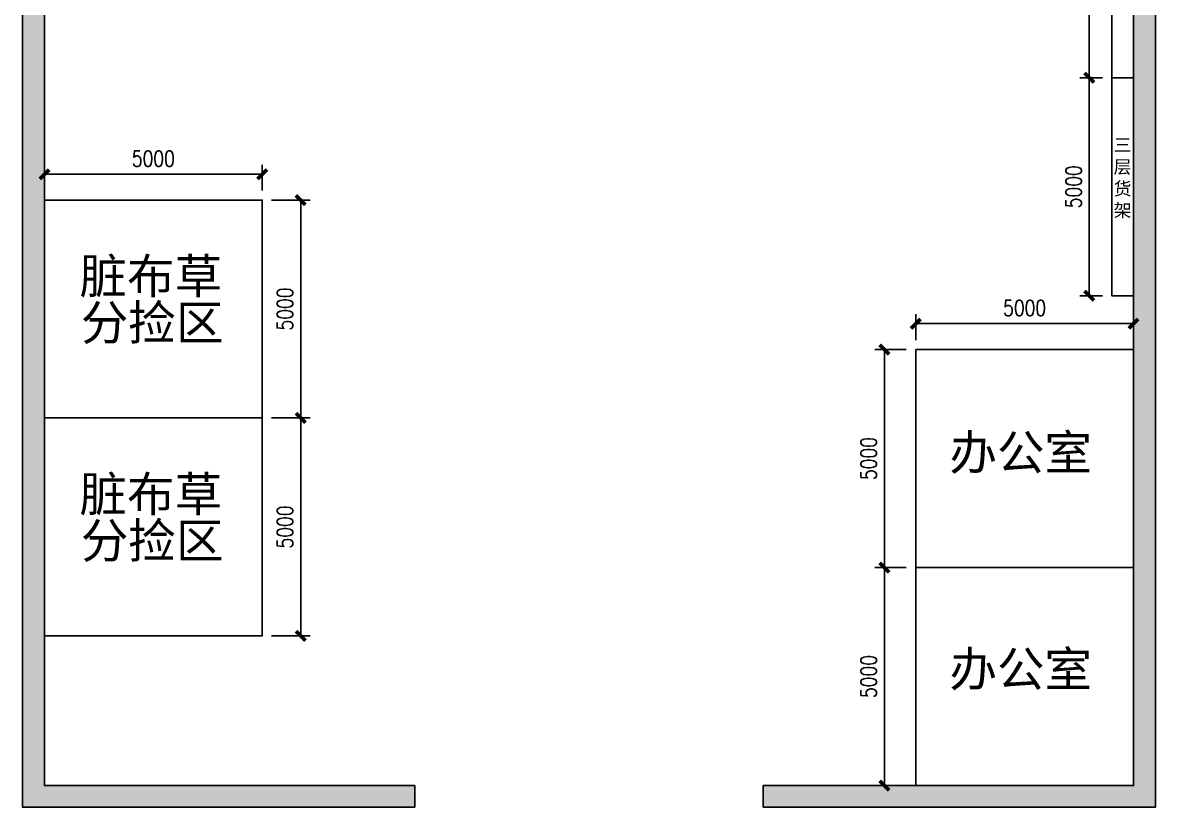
# Model space of a CAD drawing. Header units: millimetres. Extents: x 28866 to 196092, y 16567 to 68963.
# Drawn here: x 69040 to 95040, y 16567 to 34566 of the extents above; entities that cross this region are included whole.
import ezdxf

# ---------------------------------------------------------------- set-up
doc = ezdxf.new("R2010")
doc.units = ezdxf.units.MM
for name, color, linetype in [('font_blue', 142, 'Continuous'), ('font_grey', 254, 'Continuous'), ('green', 122, 'Continuous'), ('wall', 250, 'Continuous')]:
    doc.layers.add(name, color=color, linetype=linetype)
doc.styles.add('ROMANS', font='ROMANS.shx', dxfattribs={"width": 0.8, "bigfont": 'hhztxt.shx'})
doc.styles.get("Standard").update_dxf_attribs({"font": 'arial.ttf', "height": 200})
doc.dimstyles.new('dim1-150', dxfattribs={"dimscale": 180, "dimtxt": 2, "dimasz": 1.2, "dimexe": 1.2, "dimexo": 1.2, "dimgap": 1, "dimtad": 1, "dimdec": 0, "dimdsep": 46, "dimtxsty": 'ROMANS', "dimblk": 'ARCHTICK', "dimcen": 0, "dimadec": 0, "dimazin": 0, "dimtfac": 0.71, "dimtdec": 0, "dimtix": 1, "dimtmove": 0, "dimatfit": 3, "dimldrblk": 'ARCHTICK', "dimfxl": 0, "dimtolj": 1, "dimtzin": 0, "dimarcsym": 0})

# ---------------------------------------------------------------- blocks, each defined once
blk = doc.blocks.new('_ArchTick')
at = {"color": 0, "linetype": 'ByBlock', "const_width": 0.4}
blk.add_lwpolyline([(-0.5, -0.5), (0.5, 0.5)], dxfattribs=at)
blk = doc.blocks.new('*D77')
at = {"layer": 'Defpoints', "color": 0, "transparency": 16777216}
for p in [(94040, 38302), (93524, 33302), (94040, 33302)]:
    blk.add_point(p, dxfattribs=at)
at = {"layer": 'font_grey', "color": 0, "lineweight": -2, "transparency": 16777216}
for p, q in [((93824, 38302), (93308, 38302)), ((93524, 38302), (93524, 33302)), ((93824, 33302), (93308, 33302))]:
    blk.add_line(p, q, dxfattribs=at)
at = {"layer": 'font_grey', "color": 0, "lineweight": -2, "transparency": 16777216, "xscale": 216, "yscale": 216, "zscale": 216}
for p, rotation in [((93524, 38302), 90), ((93524, 33302), 270)]:
    blk.add_blockref('_ArchTick', p, dxfattribs=dict(at, rotation=rotation))
at = {"layer": 'font_grey', "color": 0, "transparency": 16777216, "insert": (93164, 35802), "char_height": 360, "attachment_point": 5, "rotation": 90, "style": 'ROMANS'}
blk.add_mtext('\\A1;5000', dxfattribs=at)
blk = doc.blocks.new('*D78')
at = {"layer": 'Defpoints', "color": 0, "transparency": 16777216}
for p in [(93524, 33302), (94040, 33302), (94040, 28302)]:
    blk.add_point(p, dxfattribs=at)
at = {"layer": 'font_grey', "color": 0, "lineweight": -2, "transparency": 16777216}
for p, q in [((93824, 33302), (93308, 33302)), ((93524, 28302), (93524, 33302)), ((93824, 28302), (93308, 28302))]:
    blk.add_line(p, q, dxfattribs=at)
at = {"layer": 'font_grey', "color": 0, "lineweight": -2, "transparency": 16777216, "xscale": 216, "yscale": 216, "zscale": 216}
for p, rotation in [((93524, 33302), 90), ((93524, 28302), 270)]:
    blk.add_blockref('_ArchTick', p, dxfattribs=dict(at, rotation=rotation))
at = {"layer": 'font_grey', "color": 0, "transparency": 16777216, "insert": (93164, 30802), "char_height": 360, "attachment_point": 5, "rotation": 90, "style": 'ROMANS'}
blk.add_mtext('\\A1;5000', dxfattribs=at)
blk = doc.blocks.new('*D79')
at = {"layer": 'Defpoints', "color": 0, "transparency": 16777216}
for p in [(74540, 31088), (69540, 30498), (74540, 30498)]:
    blk.add_point(p, dxfattribs=at)
at = {"layer": 'font_grey', "color": 0, "lineweight": -2, "transparency": 16777216}
for p, q in [((69540, 30714), (69540, 31304)), ((74540, 30714), (74540, 31304)), ((69540, 31088), (74540, 31088))]:
    blk.add_line(p, q, dxfattribs=at)
at = {"layer": 'font_grey', "color": 0, "lineweight": -2, "transparency": 16777216, "xscale": 216, "yscale": 216, "zscale": 216, "rotation": 180}
blk.add_blockref('_ArchTick', (69540, 31088), dxfattribs=at)
at = {"layer": 'font_grey', "color": 0, "lineweight": -2, "transparency": 16777216, "xscale": 216, "yscale": 216, "zscale": 216}
blk.add_blockref('_ArchTick', (74540, 31088), dxfattribs=at)
at = {"layer": 'font_grey', "color": 0, "transparency": 16777216, "insert": (72040, 31448), "char_height": 360, "attachment_point": 5, "style": 'ROMANS'}
blk.add_mtext('\\A1;5000', dxfattribs=at)
blk = doc.blocks.new('*D80')
at = {"layer": 'Defpoints', "color": 0, "transparency": 16777216}
for p in [(74540, 30498), (74540, 25498), (75422, 25498)]:
    blk.add_point(p, dxfattribs=at)
at = {"layer": 'font_grey', "color": 0, "lineweight": -2, "transparency": 16777216}
for p, q in [((74756, 30498), (75638, 30498)), ((75422, 30498), (75422, 25498)), ((74756, 25498), (75638, 25498))]:
    blk.add_line(p, q, dxfattribs=at)
at = {"layer": 'font_grey', "color": 0, "lineweight": -2, "transparency": 16777216, "xscale": 216, "yscale": 216, "zscale": 216}
for p, rotation in [((75422, 30498), 90), ((75422, 25498), 270)]:
    blk.add_blockref('_ArchTick', p, dxfattribs=dict(at, rotation=rotation))
at = {"layer": 'font_grey', "color": 0, "transparency": 16777216, "insert": (75062, 27998), "char_height": 360, "attachment_point": 5, "rotation": 90, "style": 'ROMANS'}
blk.add_mtext('\\A1;5000', dxfattribs=at)
blk = doc.blocks.new('*D81')
at = {"layer": 'Defpoints', "color": 0, "transparency": 16777216}
for p in [(74540, 25498), (75422, 25498), (74540, 20498)]:
    blk.add_point(p, dxfattribs=at)
at = {"layer": 'font_grey', "color": 0, "lineweight": -2, "transparency": 16777216}
for p, q in [((74756, 25498), (75638, 25498)), ((75422, 20498), (75422, 25498)), ((74756, 20498), (75638, 20498))]:
    blk.add_line(p, q, dxfattribs=at)
at = {"layer": 'font_grey', "color": 0, "lineweight": -2, "transparency": 16777216, "xscale": 216, "yscale": 216, "zscale": 216}
for p, rotation in [((75422, 25498), 90), ((75422, 20498), 270)]:
    blk.add_blockref('_ArchTick', p, dxfattribs=dict(at, rotation=rotation))
at = {"layer": 'font_grey', "color": 0, "transparency": 16777216, "insert": (75062, 22998), "char_height": 360, "attachment_point": 5, "rotation": 90, "style": 'ROMANS'}
blk.add_mtext('\\A1;5000', dxfattribs=at)
blk = doc.blocks.new('*D83')
at = {"layer": 'Defpoints', "color": 0, "transparency": 16777216}
for p in [(89540, 27662), (89540, 27067), (94540, 27067)]:
    blk.add_point(p, dxfattribs=at)
at = {"layer": 'font_grey', "color": 0, "lineweight": -2, "transparency": 16777216}
for p, q in [((89540, 27283), (89540, 27878)), ((94540, 27283), (94540, 27878)), ((94540, 27662), (89540, 27662))]:
    blk.add_line(p, q, dxfattribs=at)
at = {"layer": 'font_grey', "color": 0, "lineweight": -2, "transparency": 16777216, "xscale": 216, "yscale": 216, "zscale": 216, "rotation": 180}
blk.add_blockref('_ArchTick', (89540, 27662), dxfattribs=at)
at = {"layer": 'font_grey', "color": 0, "lineweight": -2, "transparency": 16777216, "xscale": 216, "yscale": 216, "zscale": 216}
blk.add_blockref('_ArchTick', (94540, 27662), dxfattribs=at)
at = {"layer": 'font_grey', "color": 0, "transparency": 16777216, "insert": (92040, 28022), "char_height": 360, "attachment_point": 5, "style": 'ROMANS'}
blk.add_mtext('\\A1;5000', dxfattribs=at)
blk = doc.blocks.new('*D84')
at = {"layer": 'Defpoints', "color": 0, "transparency": 16777216}
for p in [(89540, 27067), (88821, 22067), (89540, 22067)]:
    blk.add_point(p, dxfattribs=at)
at = {"layer": 'font_grey', "color": 0, "lineweight": -2, "transparency": 16777216}
for p, q in [((89324, 27067), (88605, 27067)), ((88821, 27067), (88821, 22067)), ((89324, 22067), (88605, 22067))]:
    blk.add_line(p, q, dxfattribs=at)
at = {"layer": 'font_grey', "color": 0, "lineweight": -2, "transparency": 16777216, "xscale": 216, "yscale": 216, "zscale": 216}
for p, rotation in [((88821, 27067), 90), ((88821, 22067), 270)]:
    blk.add_blockref('_ArchTick', p, dxfattribs=dict(at, rotation=rotation))
at = {"layer": 'font_grey', "color": 0, "transparency": 16777216, "insert": (88461, 24567), "char_height": 360, "attachment_point": 5, "rotation": 90, "style": 'ROMANS'}
blk.add_mtext('\\A1;5000', dxfattribs=at)
blk = doc.blocks.new('*D85')
at = {"layer": 'Defpoints', "color": 0, "transparency": 16777216}
for p in [(89540, 22067), (88821, 17067), (89540, 17067)]:
    blk.add_point(p, dxfattribs=at)
at = {"layer": 'font_grey', "color": 0, "lineweight": -2, "transparency": 16777216}
for p, q in [((89324, 22067), (88605, 22067)), ((88821, 22067), (88821, 17067)), ((89324, 17067), (88605, 17067))]:
    blk.add_line(p, q, dxfattribs=at)
at = {"layer": 'font_grey', "color": 0, "lineweight": -2, "transparency": 16777216, "xscale": 216, "yscale": 216, "zscale": 216}
for p, rotation in [((88821, 22067), 90), ((88821, 17067), 270)]:
    blk.add_blockref('_ArchTick', p, dxfattribs=dict(at, rotation=rotation))
at = {"layer": 'font_grey', "color": 0, "transparency": 16777216, "insert": (88461, 19567), "char_height": 360, "attachment_point": 5, "rotation": 90, "style": 'ROMANS'}
blk.add_mtext('\\A1;5000', dxfattribs=at)

msp = doc.modelspace()

# ---------------------------------------------------------------- hatches: boundary and pattern name
at = {"layer": 'font_grey'}
h = msp.add_hatch(dxfattribs=at)
h.set_pattern_fill('ANSI32', color=8, scale=40)
h.paths.add_polyline_path([(76417.2, 64343.2), (77612, 64343.2), (77612, 64883.2), (76417.2, 64883.2)], flags=9)
h.paths.add_polyline_path([(75304.3, 64343.2), (76224.9, 64343.2), (76224.9, 64883.2), (75304.3, 64883.2)], flags=9)
h.paths.add_polyline_path([(73917.2, 64343.2), (75112, 64343.2), (75112, 64883.2), (73917.2, 64883.2)], flags=9)
h.paths.add_polyline_path([(93981.5, 29818.6), (94570.6, 29818.6), (94570.6, 32040.1), (93981.5, 32040.1)], flags=9)
h.paths.add_polyline_path([(93981.5, 34818.6), (94570.6, 34818.6), (94570.6, 37040.1), (93981.5, 37040.1)], flags=9)
h.paths.add_polyline_path([(85393, 39314.8), (85746.5, 39314.8), (85746.5, 40177.7), (85393, 40177.7)], flags=9)
h.paths.add_polyline_path([(79750.6, 38798.3), (80104, 38798.3), (80104, 40666.9), (79750.6, 40666.9)], flags=9)
h.paths.add_polyline_path([(85393, 45824.6), (85746.5, 45824.6), (85746.5, 46687.6), (85393, 46687.6)], flags=9)
h.paths.add_polyline_path([(79750.6, 45308.2), (80104, 45308.2), (80104, 47176.8), (79750.6, 47176.8)], flags=9)
h.paths.add_polyline_path([(85393, 52318.1), (85746.5, 52318.1), (85746.5, 53181), (85393, 53181)], flags=9)
h.paths.add_polyline_path([(79750.6, 51801.6), (80104, 51801.6), (80104, 53670.2), (79750.6, 53670.2)], flags=9)
h.paths.add_polyline_path([(93981.5, 39818.6), (94570.6, 39818.6), (94570.6, 42040.1), (93981.5, 42040.1)], flags=9)
h.paths.add_polyline_path([(69497.9, 38643.9), (70083.7, 38643.9), (70083.7, 40325.1), (69497.9, 40325.1)], flags=9)
h.paths.add_polyline_path([(69497.9, 41979.3), (70083.7, 41979.3), (70083.7, 43660.6), (69497.9, 43660.6)], flags=9)
h.paths.add_polyline_path([(69497.9, 45650.5), (70083.7, 45650.5), (70083.7, 47331.8), (69497.9, 47331.8)], flags=9)
h.paths.add_polyline_path([(69497.9, 48985.9), (70083.7, 48985.9), (70083.7, 50667.2), (69497.9, 50667.2)], flags=9)
h.paths.add_polyline_path([(69497.9, 52343.7), (70083.7, 52343.7), (70083.7, 54025), (69497.9, 54025)], flags=9)
h.paths.add_polyline_path([(84534.4, 60474.8), (84534.4, 59700.5), (86454.9, 59700.5), (86454.9, 60474.8)], flags=9)
h.paths.add_polyline_path([(70146.9, 38769.4), (72063.1, 38769.4), (72063.1, 39541.5), (70146.9, 39541.5)], flags=9)
h.paths.add_polyline_path([(70146.9, 36469.4), (72063.1, 36469.4), (72063.1, 37241.5), (70146.9, 37241.5)], flags=9)
h.paths.add_polyline_path([(70146.9, 43369.4), (72063.1, 43369.4), (72063.1, 44141.5), (70146.9, 44141.5)], flags=9)
h.paths.add_polyline_path([(70146.9, 41069.4), (72063.1, 41069.4), (72063.1, 41841.5), (70146.9, 41841.5)], flags=9)
h.paths.add_polyline_path([(70146.9, 47969.4), (72063.1, 47969.4), (72063.1, 48741.5), (70146.9, 48741.5)], flags=9)
h.paths.add_polyline_path([(70146.9, 45669.4), (72063.1, 45669.4), (72063.1, 46441.5), (70146.9, 46441.5)], flags=9)
h.paths.add_polyline_path([(85283.2, 61870.6), (87199.4, 61870.6), (87199.4, 62642.7), (85283.2, 62642.7)], flags=9)
h.paths.add_polyline_path([(81606.9, 65061.2), (82381.2, 65061.2), (82381.2, 66981.8), (81606.9, 66981.8)], flags=9)
h.paths.add_polyline_path([(79106.9, 65061.2), (79881.2, 65061.2), (79881.2, 66981.8), (79106.9, 66981.8)], flags=9)
h.paths.add_polyline_path([(76606.9, 65061.2), (77381.2, 65061.2), (77381.2, 66981.8), (76606.9, 66981.8)], flags=9)
h.paths.add_polyline_path([(74067.8, 65061.2), (74842.1, 65061.2), (74842.1, 66981.8), (74067.8, 66981.8)], flags=9)
h.paths.add_polyline_path([(70146.9, 54869.4), (72063.1, 54869.4), (72063.1, 55641.5), (70146.9, 55641.5)], flags=9)
h.paths.add_polyline_path([(70146.9, 52569.4), (72063.1, 52569.4), (72063.1, 53341.5), (70146.9, 53341.5)], flags=9)
h.paths.add_polyline_path([(70146.9, 50269.4), (72063.1, 50269.4), (72063.1, 51041.5), (70146.9, 51041.5)], flags=9)
at = {"layer": 'wall'}
h = msp.add_hatch(dxfattribs=at)
h.set_pattern_fill('AR-B816', color=256)
h.paths.add_polyline_path([(86040.3, 17067.2), (86040.3, 16567.2), (95040.3, 16567.2), (95040.3, 67567.2), (69040.3, 67567.2), (69040.3, 16567.2), (78040.3, 16567.2), (78040.3, 17067.2), (69540.3, 17067.2), (69540.3, 67067.2), (94540.3, 67067.2), (94540.3, 17067.2)])

# ---------------------------------------------------------------- linework, layer by layer
at = {"layer": 'green'}
for points in [[(94040.3, 38301.6), (94540.3, 38301.6), (94540.3, 33301.6), (94040.3, 33301.6)], [(94040.3, 33301.6), (94540.3, 33301.6), (94540.3, 28301.6), (94040.3, 28301.6)], [(69540.3, 30498.5), (74540.3, 30498.5), (74540.3, 25498.5), (69540.3, 25498.5)], [(89540.3, 27067.2), (94540.3, 27067.2), (94540.3, 22067.2), (89540.3, 22067.2)], [(69540.3, 25498.5), (74540.3, 25498.5), (74540.3, 20498.5), (69540.3, 20498.5)], [(89540.3, 22067.2), (94540.3, 22067.2), (94540.3, 17067.2), (89540.3, 17067.2)]]:
    msp.add_lwpolyline(points, close=True, dxfattribs=at)
at = {"layer": 'wall'}
for p, q in [((78040.3, 17067.2), (78040.3, 16567.2)), ((86040.3, 17067.2), (86040.3, 16567.2))]:
    msp.add_line(p, q, dxfattribs=at)
for points in [[(78040.3, 16567.2), (69040.3, 16567.2), (69040.3, 67567.2), (95040.3, 67567.2), (95040.3, 16567.2), (86040.3, 16567.2)], [(78040.3, 17067.2), (69540.3, 17067.2), (69540.3, 67067.2), (94540.3, 67067.2), (94540.3, 17067.2), (86040.3, 17067.2)]]:
    msp.add_lwpolyline(points, dxfattribs=at)

# ---------------------------------------------------------------- texts
at = {"layer": 'font_blue', "insert": (94083.3, 31909.8), "char_height": 300, "attachment_point": 1}
msp.add_mtext_dynamic_manual_height_columns('{\\fSimSun|b0|i0|c134|p2;三层货架}', width=598.638, gutter_width=1000, heights=[0], dxfattribs=at)
at = {"layer": 'font_blue', "char_height": 800, "attachment_point": 1, "line_spacing_factor": 0.8}
for s, insert in [('\\pi888.01661;{\\fSimSun|b0|i0|c134|p2;脏布草\\P\\pi919.30153;分捡区}', (69456.9, 29152.6)), ('\\pi901.42443;{\\fSimSun|b0|i0|c134|p2;办公室}', (89411.6, 25107.9)), ('\\pi888.01661;{\\fSimSun|b0|i0|c134|p2;脏布草\\P\\pi919.30153;分捡区}', (69456.9, 24152.6)), ('\\pi901.42443;{\\fSimSun|b0|i0|c134|p2;办公室}', (89411.6, 20140.7))]:
    msp.add_mtext_dynamic_manual_height_columns(s, width=5114.581, gutter_width=500, heights=[0], dxfattribs=dict(at, insert=insert))

# ---------------------------------------------------------------- dimensions: what is measured, and where the dimension line sits
at = {"layer": 'font_grey'}
for base, p1, p2, picture, middle in [((93524.1, 33301.6), (94040.3, 38301.6), (94040.3, 33301.6), '*D77', (93164.1, 35801.6)), ((93524.1, 33301.6), (94040.3, 28301.6), (94040.3, 33301.6), '*D78', (93164.1, 30801.6)), ((75421.7, 25498.5), (74540.3, 30498.5), (74540.3, 25498.5), '*D80', (75061.7, 27998.5)), ((88820.6, 22067.2), (89540.3, 27067.2), (89540.3, 22067.2), '*D84', (88460.6, 24567.2)), ((75421.7, 25498.5), (74540.3, 20498.5), (74540.3, 25498.5), '*D81', (75061.7, 22998.5)), ((88820.6, 17067.2), (89540.3, 22067.2), (89540.3, 17067.2), '*D85', (88460.6, 19567.2))]:
    dim = msp.add_linear_dim(base=base, p1=p1, p2=p2, angle=90, dimstyle='dim1-150', dxfattribs=at)
    dim.commit()
    dim.dimension.update_dxf_attribs({"geometry": picture, "text_midpoint": middle})
for base, p1, p2, picture, middle in [((74540.3, 31088.2), (69540.3, 30498.5), (74540.3, 30498.5), '*D79', (72040.3, 31448.2)), ((89540.3, 27661.6), (94540.3, 27067.2), (89540.3, 27067.2), '*D83', (92040.3, 28021.6))]:
    dim = msp.add_linear_dim(base=base, p1=p1, p2=p2, dimstyle='dim1-150', dxfattribs=at)
    dim.commit()
    dim.dimension.update_dxf_attribs({"geometry": picture, "text_midpoint": middle})

doc.saveas('drawing.dxf')
